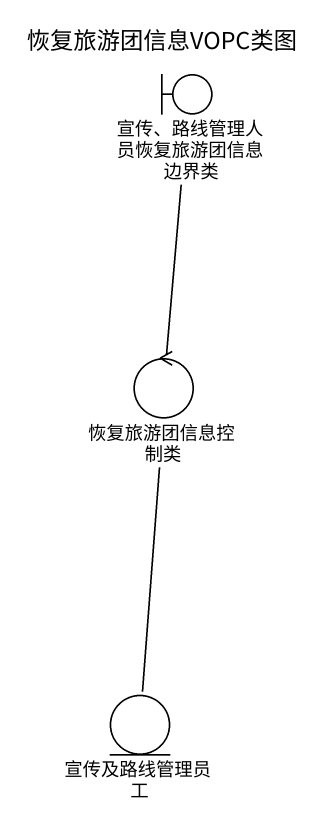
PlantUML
@startuml
title 恢复旅游团信息VOPC类图
boundary "宣传、路线管理人员恢复旅游团信息边界类" as 宣传_路线管理人员恢复旅游团信息边界类
control 恢复旅游团信息控制类
entity 宣传及路线管理员工
宣传_路线管理人员恢复旅游团信息边界类 -- 恢复旅游团信息控制类
恢复旅游团信息控制类 -- 宣传及路线管理员工
@enduml
